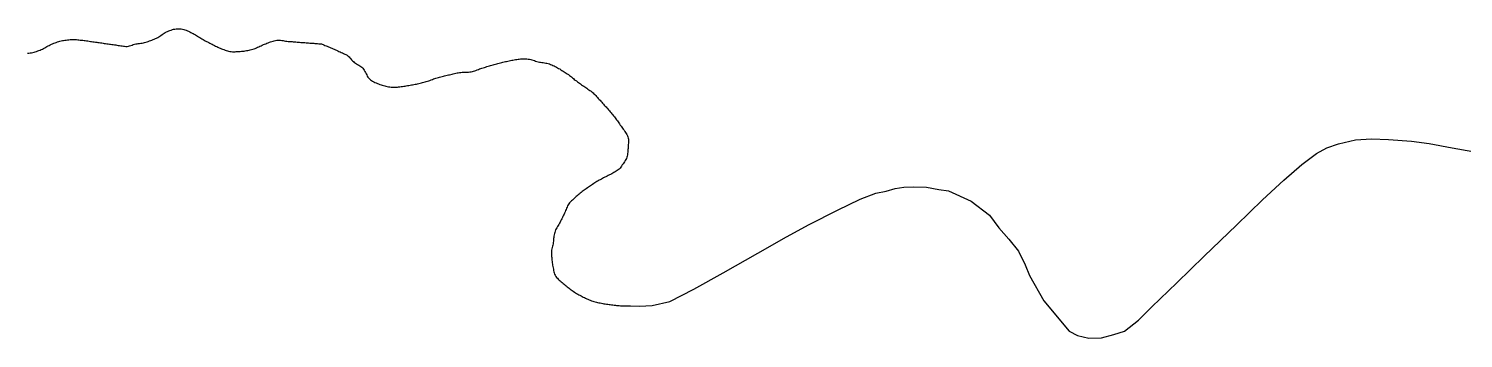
# Model space of a CAD drawing. Header units: inches. Extents: x 141448 to 685535, y 3466439 to 4099221.
# Drawn here: x 178221 to 194242, y 4003367 to 4006821 of the extents above; entities that cross this region are included whole.
import ezdxf

# ---------------------------------------------------------------- set-up
doc = ezdxf.new("R2010")
doc.units = ezdxf.units.IN
doc.header["$MEASUREMENT"] = 0
doc.layers.add('az_county', color=7, linetype='Continuous')

msp = doc.modelspace()

# ---------------------------------------------------------------- linework, layer by layer
at = {"layer": 'az_county'}
msp.add_lwpolyline([(178208.71875, 4006547.25), (178223.71875, 4006548.5), (178238.328125, 4006550.25), (178252.625, 4006553.25), (178266.421875, 4006556.75), (178280.21875, 4006560.5), (178294.015625, 4006564.5), (178307.71875, 4006568.75), (178321.328125, 4006572.75), (178334.921875, 4006577.5), (178348.328125, 4006582.25), (178361.625, 4006587.75), (178374.71875, 4006593.25), (178387.421875, 4006599.5), (178399.921875, 4006606.5), (178412.21875, 4006613.75), (178424.515625, 4006621.25), (178436.828125, 4006628.75), (178449.328125, 4006635.75), (178462.125, 4006641.75), (178475.21875, 4006647.5), (178488.421875, 4006653), (178501.71875, 4006658.25), (178515.125, 4006663.75), (178528.625, 4006668.5), (178542.125, 4006673.25), (178555.828125, 4006677.5), (178569.515625, 4006681.5), (178583.21875, 4006685.25), (178597.125, 4006688.25), (178611.125, 4006691.25), (178625.21875, 4006693.5), (178639.328125, 4006695.25), (178653.625, 4006697), (178667.921875, 4006698.25), (178682.21875, 4006699.25), (178696.625, 4006700), (178710.828125, 4006700.25), (178725.125, 4006700.75), (178739.328125, 4006700.25), (178753.625, 4006699.5), (178767.921875, 4006698.25), (178782.125, 4006696.75), (178796.421875, 4006695.25), (178810.625, 4006693.5), (178824.828125, 4006691.75), (178838.921875, 4006689.75), (178853.125, 4006688), (178867.21875, 4006686), (178881.421875, 4006684.25), (178895.625, 4006682.25), (178909.71875, 4006680.25), (178923.828125, 4006678.25), (178938.015625, 4006676.25), (178952.21875, 4006674.25), (178966.328125, 4006672.25), (178980.421875, 4006670.25), (178994.625, 4006668.25), (179008.71875, 4006666.25), (179022.828125, 4006664.25), (179037.015625, 4006662), (179051.125, 4006660), (179065.328125, 4006657.75), (179079.421875, 4006655.75), (179093.515625, 4006653.75), (179107.734375, 4006651.75), (179121.84375, 4006649.75), (179136.03125, 4006647.75), (179150.140625, 4006645.75), (179164.234375, 4006643.75), (179178.4375, 4006641.75), (179192.53125, 4006639.75), (179206.734375, 4006637.75), (179220.84375, 4006635.75), (179235.03125, 4006633.75), (179249.234375, 4006631.75), (179263.34375, 4006630), (179277.640625, 4006627.75), (179291.9375, 4006625.75), (179306.234375, 4006624.25), (179320.4375, 4006624.25), (179334.34375, 4006626.25), (179348.03125, 4006629.75), (179361.640625, 4006634.5), (179375.140625, 4006639.5), (179388.734375, 4006644.25), (179402.53125, 4006648), (179416.53125, 4006650.75), (179430.734375, 4006653), (179444.9375, 4006654.75), (179459.140625, 4006656.75), (179473.34375, 4006658.5), (179487.4375, 4006660.75), (179501.4375, 4006663.5), (179515.234375, 4006667), (179528.9375, 4006671), (179542.640625, 4006675.25), (179556.234375, 4006679.75), (179569.84375, 4006684.25), (179583.34375, 4006689.25), (179596.734375, 4006694.25), (179610.03125, 4006699.5), (179623.234375, 4006705.25), (179636.234375, 4006710.75), (179649.140625, 4006716.75), (179661.734375, 4006723.25), (179674.140625, 4006730.75), (179686.140625, 4006738.5), (179698.03125, 4006746.75), (179709.84375, 4006755), (179721.640625, 4006763.25), (179733.53125, 4006771.25), (179745.734375, 4006778.75), (179758.140625, 4006785.25), (179771.03125, 4006791.25), (179784.234375, 4006796.75), (179797.734375, 4006801.75), (179811.640625, 4006806.75), (179825.53125, 4006810.75), (179839.640625, 4006814.75), (179853.734375, 4006817.75), (179867.9375, 4006819.75), (179881.9375, 4006821.25), (179895.84375, 4006821.25), (179909.84375, 4006820.5), (179923.9375, 4006818.75), (179938.03125, 4006815.75), (179952.234375, 4006812.25), (179966.140625, 4006808), (179979.9375, 4006803.25), (179993.4375, 4006797.75), (180006.640625, 4006792.25), (180019.4375, 4006786.25), (180032.234375, 4006779.75), (180044.734375, 4006773.25), (180057.234375, 4006766.25), (180069.640625, 4006759.25), (180081.9375, 4006752), (180094.234375, 4006744.75), (180106.4375, 4006737.25), (180118.734375, 4006729.75), (180130.9375, 4006722.25), (180143.25, 4006714.75), (180155.453125, 4006707.25), (180167.859375, 4006700), (180180.25, 4006693), (180192.859375, 4006686.25), (180205.453125, 4006679.5), (180218.25, 4006673), (180231.046875, 4006666.75), (180243.859375, 4006660.25), (180256.75, 4006653.5), (180269.546875, 4006647), (180282.453125, 4006640.5), (180295.359375, 4006634), (180308.25, 4006627.75), (180321.25, 4006621.25), (180334.359375, 4006615.25), (180347.359375, 4006609.25), (180360.546875, 4006603.5), (180373.65625, 4006598), (180386.859375, 4006592.75), (180400.15625, 4006587.5), (180413.453125, 4006582.75), (180426.859375, 4006578.25), (180440.25, 4006574.25), (180453.859375, 4006570.25), (180467.65625, 4006567.75), (180481.65625, 4006565.75), (180495.859375, 4006564.75), (180510.25, 4006564.75), (180524.65625, 4006564.75), (180539.25, 4006565.5), (180553.75, 4006566.25), (180568.25, 4006567.25), (180582.65625, 4006568.25), (180596.953125, 4006569), (180611.15625, 4006570), (180625.359375, 4006571.75), (180639.453125, 4006574.25), (180653.546875, 4006576.75), (180667.65625, 4006579.75), (180681.65625, 4006582.5), (180695.65625, 4006585.25), (180709.65625, 4006588.5), (180723.453125, 4006592.25), (180737.046875, 4006596.75), (180750.25, 4006601.75), (180763.359375, 4006607.5), (180776.359375, 4006613.5), (180789.25, 4006619.75), (180802.25, 4006625.75), (180815.15625, 4006632), (180828.046875, 4006638), (180841.15625, 4006643.75), (180854.359375, 4006649.25), (180867.75, 4006654.25), (180881.15625, 4006659.5), (180894.546875, 4006664.75), (180908.15625, 4006670), (180921.75, 4006675), (180935.359375, 4006679.75), (180949.046875, 4006683.75), (180962.859375, 4006687.5), (180976.65625, 4006690.25), (180990.546875, 4006692.5), (181004.453125, 4006693.5), (181018.546875, 4006693.25), (181032.75, 4006692.25), (181046.953125, 4006690.5), (181061.25, 4006688.25), (181075.546875, 4006685.75), (181089.859375, 4006683.75), (181104.25, 4006681.75), (181118.46875, 4006680.25), (181132.671875, 4006679.25), (181146.96875, 4006678), (181161.171875, 4006676.75), (181175.375, 4006675.75), (181189.671875, 4006674.75), (181203.875, 4006673.5), (181218.171875, 4006672.25), (181232.375, 4006671.25), (181246.671875, 4006670.25), (181260.875, 4006669), (181275.171875, 4006668), (181289.375, 4006666.75), (181303.671875, 4006665.75), (181317.875, 4006664.75), (181332.0625, 4006663.75), (181346.375, 4006662.75), (181360.5625, 4006661.5), (181374.875, 4006660.25), (181389.0625, 4006659.25), (181403.375, 4006658.25), (181417.5625, 4006657.25), (181431.765625, 4006656.25), (181446.0625, 4006655), (181460.265625, 4006654), (181474.5625, 4006652.75), (181488.875, 4006651.75), (181514.875, 4006641.25), (181528.171875, 4006635.75), (181541.46875, 4006630.5), (181554.671875, 4006625.25), (181567.96875, 4006619.75), (181581.171875, 4006614.25), (181594.265625, 4006608.75), (181607.46875, 4006603.25), (181620.5625, 4006597.75), (181633.671875, 4006592), (181646.765625, 4006586.25), (181659.765625, 4006580.25), (181672.875, 4006574.5), (181685.875, 4006568.75), (181698.875, 4006562.75), (181711.765625, 4006556.75), (181724.671875, 4006550.5), (181737.5625, 4006544.25), (181750.46875, 4006538), (181763.375, 4006531.75), (181775.96875, 4006524.75), (181787.765625, 4006516.75), (181798.46875, 4006507.5), (181808.265625, 4006497.25), (181817.5625, 4006486.25), (181826.765625, 4006475), (181836.171875, 4006464.25), (181846.265625, 4006454.25), (181857.265625, 4006445.25), (181869.0625, 4006437), (181881.46875, 4006429.25), (181894.0625, 4006422.25), (181906.671875, 4006415), (181919.0625, 4006407.5), (181930.875, 4006399.75), (181941.875, 4006390.75), (181951.765625, 4006381), (181960.46875, 4006370), (181968.265625, 4006358), (181975.390625, 4006345.25), (181982.078125, 4006332.25), (181988.578125, 4006319.25), (181995.1875, 4006306.25), (182002.078125, 4006293.25), (182009.6875, 4006281.25), (182018.078125, 4006270.25), (182027.578125, 4006260.25), (182038.1875, 4006251), (182049.78125, 4006242.75), (182061.984375, 4006235.25), (182074.78125, 4006228.25), (182087.984375, 4006221.75), (182101.390625, 4006216), (182114.890625, 4006210.75), (182128.1875, 4006205.25), (182141.578125, 4006200.5), (182155.078125, 4006195.75), (182168.78125, 4006191.25), (182182.578125, 4006187), (182196.484375, 4006183.25), (182210.484375, 4006179.75), (182224.484375, 4006176.5), (182238.578125, 4006173.75), (182252.6875, 4006171.75), (182266.78125, 4006170.25), (182280.890625, 4006169.5), (182295.078125, 4006169.25), (182309.28125, 4006169.25), (182323.578125, 4006169.75), (182337.890625, 4006170.75), (182352.28125, 4006172.25), (182366.578125, 4006173.75), (182380.890625, 4006175.25), (182395.1875, 4006177.25), (182409.390625, 4006179.25), (182423.578125, 4006181.5), (182437.6875, 4006183.75), (182451.78125, 4006185.75), (182465.78125, 4006188.25), (182479.890625, 4006190.75), (182493.984375, 4006193.25), (182507.984375, 4006195.75), (182522.078125, 4006198.5), (182536.078125, 4006201.25), (182550.078125, 4006204.25), (182564.078125, 4006207.25), (182578.078125, 4006210.5), (182591.984375, 4006213.75), (182605.890625, 4006217), (182619.78125, 4006220.25), (182633.578125, 4006223.75), (182647.484375, 4006227.25), (182661.1875, 4006231.25), (182674.78125, 4006235.5), (182688.28125, 4006240.25), (182701.78125, 4006245), (182715.078125, 4006250), (182728.484375, 4006255.25), (182741.890625, 4006260.25), (182755.28125, 4006265.25), (182768.78125, 4006270), (182782.28125, 4006274.5), (182795.984375, 4006278.5), (182809.78125, 4006282.25), (182823.578125, 4006285.75), (182837.484375, 4006289.25), (182851.390625, 4006292.25), (182865.390625, 4006295.25), (182879.390625, 4006298.25), (182893.28125, 4006301.5), (182907.28125, 4006304.75), (182921.1875, 4006308), (182934.984375, 4006311.75), (182948.890625, 4006315.25), (182962.796875, 4006318.75), (182976.703125, 4006322.25), (182990.59375, 4006325.25), (183004.59375, 4006328.25), (183018.59375, 4006330.75), (183032.796875, 4006332.5), (183047, 4006333.75), (183061.296875, 4006334.75), (183075.59375, 4006335.25), (183090, 4006335.5), (183104.40625, 4006335.75), (183118.703125, 4006336.25), (183133, 4006337.25), (183147.203125, 4006338.25), (183161.296875, 4006340.25), (183175.203125, 4006342.75), (183188.90625, 4006346.25), (183202.40625, 4006350.75), (183215.796875, 4006355.75), (183229.09375, 4006361.25), (183242.40625, 4006366.75), (183255.703125, 4006372.25), (183269.203125, 4006377.25), (183282.796875, 4006381.25), (183296.5, 4006385.5), (183310.203125, 4006389.5), (183323.90625, 4006393.75), (183337.59375, 4006397.75), (183351.296875, 4006401.75), (183365, 4006405.75), (183378.703125, 4006409.75), (183392.5, 4006414), (183406.203125, 4006417.75), (183419.90625, 4006421.75), (183433.703125, 4006425.75), (183447.5, 4006429.75), (183461.296875, 4006433.25), (183475.09375, 4006437.25), (183488.90625, 4006440.75), (183502.703125, 4006444.25), (183516.59375, 4006447.75), (183530.5, 4006451), (183544.296875, 4006454.25), (183558.296875, 4006457.25), (183572.203125, 4006460.5), (183586.203125, 4006463.5), (183600.296875, 4006466.25), (183614.40625, 4006469.25), (183628.59375, 4006471.75), (183642.796875, 4006474.5), (183657, 4006476.75), (183671.296875, 4006479), (183685.5, 4006480.75), (183699.796875, 4006482.75), (183714, 4006483.75), (183728.203125, 4006484.75), (183742.40625, 4006485.75), (183756.59375, 4006485.75), (183770.59375, 4006485.75), (183784.703125, 4006484.75), (183798.59375, 4006482.75), (183812.59375, 4006480.25), (183826.5, 4006477), (183840.296875, 4006473.25), (183854.203125, 4006469.25), (183868.09375, 4006465.25), (183881.90625, 4006460.75), (183895.796875, 4006456.75), (183909.703125, 4006453.25), (183923.59375, 4006449.75), (183937.703125, 4006447), (183951.796875, 4006444.75), (183966, 4006442.75), (183980.203125, 4006440.5), (183994.296875, 4006438.25), (184008.296875, 4006435.75), (184022.21875, 4006432.25), (184035.8125, 4006428.25), (184049.21875, 4006423.25), (184062.421875, 4006418.25), (184075.609375, 4006412.25), (184088.515625, 4006406), (184101.3125, 4006399.5), (184113.921875, 4006392.75), (184126.421875, 4006385.75), (184138.8125, 4006378.75), (184151.21875, 4006371.75), (184163.515625, 4006364.25), (184175.71875, 4006356.75), (184187.8125, 4006349.25), (184199.921875, 4006341.5), (184211.8125, 4006333.75), (184223.71875, 4006325.75), (184235.515625, 4006317.75), (184247.109375, 4006309.25), (184258.515625, 4006300.75), (184269.71875, 4006292), (184280.8125, 4006282.75), (184291.8125, 4006273.75), (184302.921875, 4006264.75), (184313.921875, 4006255.75), (184325.109375, 4006246.75), (184336.515625, 4006238.25), (184348.015625, 4006229.75), (184359.609375, 4006221.25), (184371.3125, 4006213.25), (184383.015625, 4006204.75), (184394.8125, 4006196.75), (184406.609375, 4006188.75), (184418.515625, 4006180.75), (184430.3125, 4006172.75), (184442.109375, 4006164.5), (184453.921875, 4006156.5), (184465.609375, 4006148.25), (184477.3125, 4006140), (184488.8125, 4006131.75), (184500.3125, 4006123.25), (184511.71875, 4006114.75), (184522.8125, 4006105.75), (184533.421875, 4006096.25), (184543.515625, 4006086.25), (184553.21875, 4006075.75), (184562.71875, 4006064.75), (184572.21875, 4006054.25), (184581.8125, 4006043.5), (184591.421875, 4006033), (184601.015625, 4006022.25), (184610.609375, 4006011.75), (184620.21875, 4006001.25), (184629.8125, 4005990.75), (184639.3125, 4005980), (184648.921875, 4005969.25), (184658.421875, 4005958.75), (184667.921875, 4005948), (184677.421875, 4005937.25), (184686.921875, 4005926.75), (184696.3125, 4005915.75), (184705.71875, 4005905.25), (184715.109375, 4005894.25), (184724.3125, 4005883.5), (184733.609375, 4005872.75), (184742.8125, 4005861.75), (184751.921875, 4005850.75), (184760.921875, 4005839.75), (184769.828125, 4005828.5), (184778.4375, 4005817.25), (184786.828125, 4005805.75), (184795.234375, 4005794), (184803.4375, 4005782.25), (184811.53125, 4005770.5), (184819.625, 4005758.75), (184827.53125, 4005746.75), (184835.53125, 4005734.75), (184843.625, 4005723), (184852.03125, 4005711.25), (184860.734375, 4005699.5), (184869.4375, 4005687.75), (184878.03125, 4005675.75), (184886.328125, 4005663.75), (184894.125, 4005651.75), (184901.328125, 4005639.75), (184907.625, 4005627.25), (184913.03125, 4005614.25), (184917.03125, 4005601.25), (184919.125, 4005587.75), (184919.625, 4005573.5), (184918.828125, 4005559), (184917.4375, 4005544.25), (184915.828125, 4005529.75), (184914.4375, 4005515.25), (184913.734375, 4005500.75), (184913.625, 4005486.25), (184913.328125, 4005472), (184912.625, 4005457.75), (184911.03125, 4005443.5), (184909.4375, 4005429.25), (184907.53125, 4005414.75), (184904.828125, 4005400.75), (184901.03125, 4005387.25), (184895.734375, 4005374.25), (184889.328125, 4005361.25), (184882.234375, 4005349), (184874.4375, 4005336.75), (184866.328125, 4005324.75), (184858.125, 4005313.25), (184849.828125, 4005301.25), (184841.734375, 4005289.25), (184833.328125, 4005277.5), (184824.328125, 4005266), (184814.734375, 4005255.5), (184804.125, 4005246.25), (184792.53125, 4005238.25), (184780.53125, 4005230.75), (184768.4375, 4005223.25), (184756.125, 4005216.25), (184743.734375, 4005209.25), (184731.125, 4005202.5), (184718.53125, 4005195.75), (184705.734375, 4005189.25), (184692.9375, 4005182.75), (184680.125, 4005176.25), (184667.234375, 4005170), (184654.328125, 4005163.5), (184641.53125, 4005157), (184628.828125, 4005150.5), (184616.125, 4005143.75), (184603.53125, 4005136.75), (184591.03125, 4005129.75), (184578.734375, 4005122.75), (184566.53125, 4005115.25), (184554.328125, 4005107.75), (184542.328125, 4005100.25), (184530.328125, 4005092.25), (184518.4375, 4005084.5), (184506.53125, 4005076.5), (184494.734375, 4005068.5), (184482.828125, 4005060.5), (184471.03125, 4005052.25), (184459.328125, 4005044.25), (184447.4375, 4005036.25), (184435.734375, 4005028.25), (184423.9375, 4005020), (184412.3125, 4005011.75), (184400.8125, 4005003.25), (184389.421875, 4004994.5), (184378.3125, 4004985.75), (184367.3125, 4004976.5), (184356.609375, 4004967.25), (184345.921875, 4004957.75), (184335.3125, 4004948), (184324.8125, 4004938.25), (184314.421875, 4004928.5), (184303.921875, 4004918.75), (184293.515625, 4004909), (184282.609375, 4004899.5), (184271.609375, 4004890), (184261.421875, 4004880), (184252.71875, 4004868.75), (184245.71875, 4004856.75), (184239.3125, 4004844), (184233.515625, 4004831), (184228.015625, 4004817.75), (184222.609375, 4004804.25), (184217.21875, 4004791), (184211.515625, 4004777.75), (184205.421875, 4004764.75), (184199.21875, 4004752), (184192.921875, 4004739.25), (184186.515625, 4004726.5), (184180.109375, 4004713.75), (184173.71875, 4004700.75), (184167.21875, 4004688.25), (184160.71875, 4004675.5), (184154.21875, 4004662.75), (184147.71875, 4004650.25), (184140.8125, 4004637.5), (184133.421875, 4004625.25), (184125.921875, 4004612.75), (184118.421875, 4004600.25), (184111.3125, 4004587.75), (184104.8125, 4004575.25), (184099.21875, 4004562.25), (184094.8125, 4004548.75), (184091.3125, 4004535.25), (184088.609375, 4004521.25), (184086.421875, 4004507.25), (184084.71875, 4004493), (184083.21875, 4004478.75), (184081.8125, 4004464.25), (184080.3125, 4004450), (184078.71875, 4004435.75), (184076.71875, 4004421.5), (184073.921875, 4004407.25), (184070.109375, 4004393.5), (184065.8125, 4004379.75), (184061.8125, 4004365.75), (184058.8125, 4004351.75), (184057.609375, 4004337.75), (184057.8125, 4004323.75), (184058.21875, 4004309.5), (184058.921875, 4004295.25), (184059.8125, 4004281), (184061.015625, 4004266.75), (184062.3125, 4004252.25), (184063.921875, 4004238.25), (184065.71875, 4004223.75), (184067.609375, 4004209.75), (184069.828125, 4004195.25), (184072.125, 4004181.25), (184074.53125, 4004167.25), (184077.125, 4004153.25), (184079.734375, 4004138.75), (184082.4375, 4004124.25), (184085.625, 4004109.75), (184089.4375, 4004095.75), (184094.234375, 4004082), (184100.125, 4004069.25), (184107.53125, 4004057.25), (184116.234375, 4004046.75), (184125.53125, 4004036.25), (184135.234375, 4004026.25), (184145.234375, 4004016.25), (184155.625, 4004006.5), (184166.234375, 4003996.75), (184177.03125, 4003987.5), (184188.125, 4003978.25), (184199.328125, 4003969.25), (184210.734375, 4003960.25), (184222.125, 4003951.25), (184233.734375, 4003942.25), (184245.328125, 4003933.75), (184256.828125, 4003925), (184268.4375, 4003916.25), (184279.9375, 4003907.75), (184291.328125, 4003899.25), (184302.828125, 4003890.75), (184314.734375, 4003882.75), (184326.734375, 4003875.25), (184338.9375, 4003867.75), (184351.328125, 4003860.25), (184363.828125, 4003853.25), (184376.328125, 4003846.5), (184388.9375, 4003839.75), (184401.625, 4003833.25), (184414.328125, 4003826.5), (184427.125, 4003820.25), (184440.03125, 4003813.75), (184453.03125, 4003807.75), (184466.125, 4003802), (184479.328125, 4003796.25), (184492.53125, 4003791.25), (184505.9375, 4003786.25), (184519.328125, 4003781.5), (184532.9375, 4003777.25), (184546.734375, 4003773.25), (184560.53125, 4003769.75), (184574.53125, 4003766.5), (184588.53125, 4003763.5), (184602.53125, 4003760.75), (184616.625, 4003758), (184630.625, 4003755.5), (184644.734375, 4003753), (184658.828125, 4003750.75), (184672.9375, 4003748.25), (184687.03125, 4003746.25), (184701.234375, 4003744.25), (184715.328125, 4003742.25), (184729.53125, 4003740.25), (184743.734375, 4003738.5), (184757.9375, 4003736.75), (184772.125, 4003735.25), (184786.328125, 4003733.75), (184800.53125, 4003732.25), (184814.734375, 4003731.25), (184829.03125, 4003730.25), (184843.234375, 4003729.75), (184857.53125, 4003729.25), (184871.828125, 4003729), (184886.125, 4003728.75), (184900.4375, 4003728.5), (184914.75, 4003728.25), (184928.953125, 4003728.25), (184942.75, 4003727.75), (185043.25, 4003725.25), (185184.953125, 4003733.25), (185380.25, 4003775.75), (185650.34375, 4003915.75), (185975.953125, 4004098.25), (186364.84375, 4004316.5), (186682.46875, 4004499.25), (186936.5625, 4004635), (187253.5625, 4004797), (187505.65625, 4004920.25), (187682.765625, 4004987.25), (187794.65625, 4005008.75), (187895.765625, 4005036.75), (187994.765625, 4005052.75), (188102.96875, 4005056.75), (188245.859375, 4005053.5), (188383.171875, 4005026.75), (188493.875, 4005011.75), (188745.78125, 4004898.25), (188950.078125, 4004742.25), (189053.171875, 4004599.25), (189167.984375, 4004473), (189274.6875, 4004340.75), (189347.1875, 4004186), (189397.1875, 4004068.25), (189558.890625, 4003783.75), (189841.1875, 4003445.5), (189931.6875, 4003398), (190059.296875, 4003366.75), (190199.40625, 4003373), (190337.203125, 4003407.75), (190459.3125, 4003446.75), (190616.015625, 4003568.25), (190764.109375, 4003717), (191041.8125, 4003983.75), (191346.015625, 4004282.75), (191709.015625, 4004630.25), (191998.40625, 4004912.5), (192237.921875, 4005132.75), (192439.328125, 4005306.75), (192600.921875, 4005429.75), (192717.421875, 4005492.5), (192846.03125, 4005535.75), (193036.625, 4005581.5), (193214.921875, 4005591.25), (193406.921875, 4005584.75), (193662.03125, 4005564.75), (193861.4375, 4005540.75), (194117.140625, 4005493.75), (194349.140625, 4005449.25)], dxfattribs=at)

doc.saveas('drawing.dxf')
